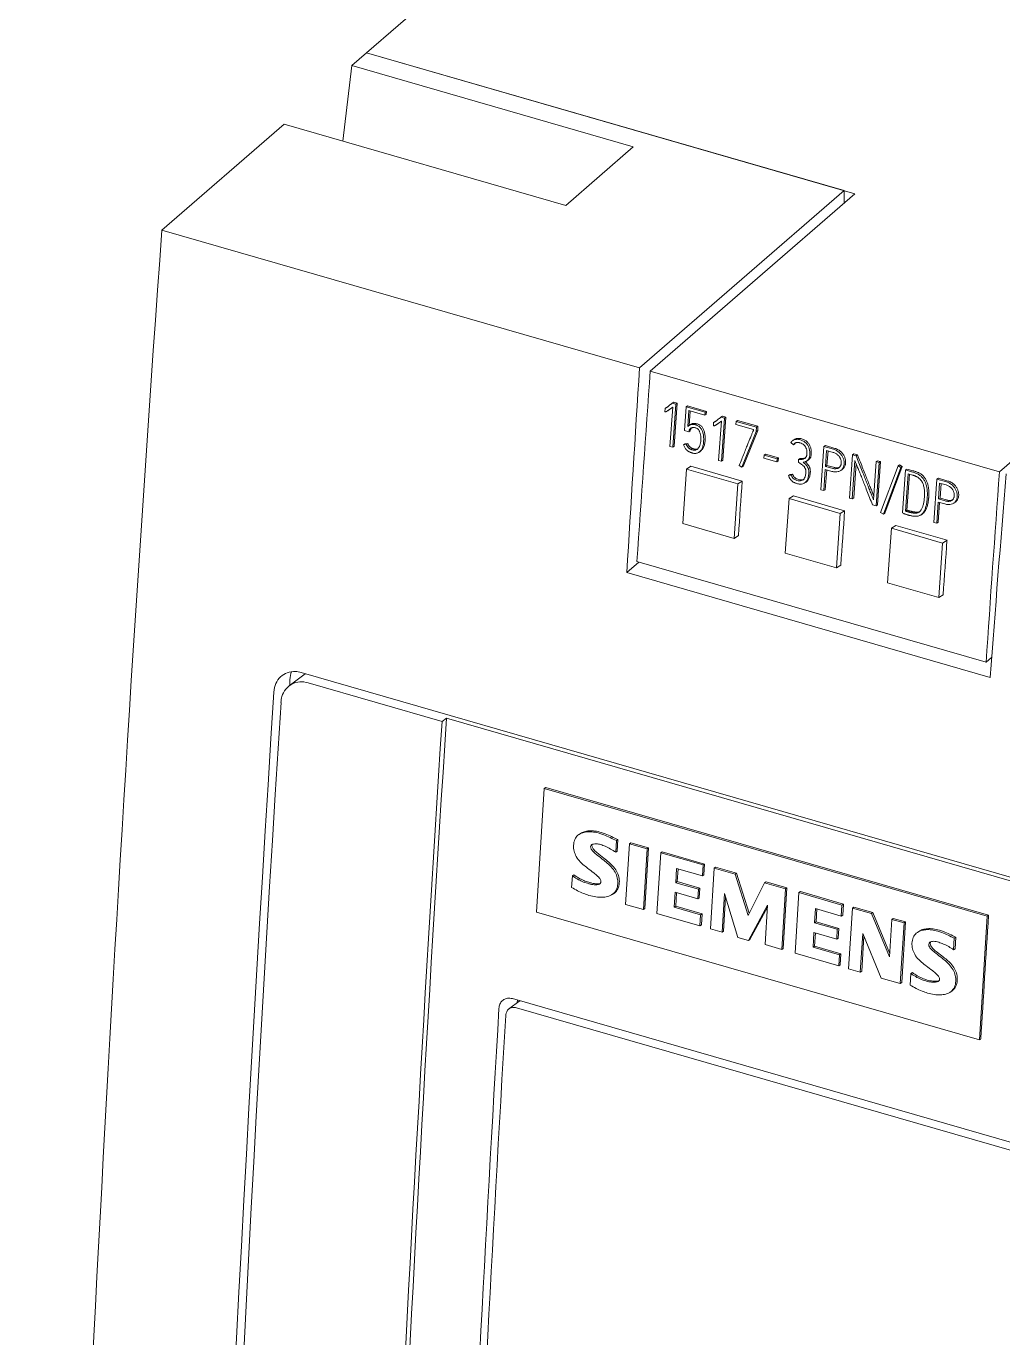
# Model space of a CAD drawing. Header units: inches. Extents: x 9220 to 92460, y -39241 to 4813.
# Drawn here: x 74900.93 to 74925.4, y -33731.43 to -33698.56 of the extents above; entities that cross this region are included whole.
import ezdxf

# ---------------------------------------------------------------- set-up
doc = ezdxf.new("R2010")
doc.units = ezdxf.units.IN
doc.header["$MEASUREMENT"] = 0

# ---------------------------------------------------------------- blocks, each defined once
blk = doc.blocks.new('A$C027ebf9d')
at = {"color": 0, "linetype": 'Continuous', "lineweight": 0}
for p, q in [((16.7812, -10.9596), (14.7359, -12.7309)), ((14.7163, -12.7479), (14.7359, -12.7309)), ((15.3865, -12.9187), (14.7359, -12.7309)), ((15.3722, -12.9145), (14.7359, -12.7309)), ((14.7163, -12.7479), (14.7046, -12.8485)), ((15.0913, -12.8562), (14.7163, -12.7479)), ((14.4633, -12.967), (14.6262, -12.8259)), ((15.0013, -12.9342), (14.6262, -12.8259)), ((15.0013, -12.9342), (15.0913, -12.8562)), ((15.0996, -13.1507), (15.3722, -12.9145)), ((15.1139, -13.1548), (15.3865, -12.9187)), ((15.3723, -12.931), (15.3722, -12.9145)), ((15.0996, -13.1507), (14.4633, -12.967)), ((15.8515, -13.0529), (15.5789, -13.289)), ((15.5789, -13.289), (15.1139, -13.1548)), ((15.1333, -13.2091), (15.1335, -13.2047)), ((15.1335, -13.2047), (15.1354, -13.2034)), ((15.1368, -13.2078), (15.1388, -13.2066)), ((15.1401, -13.2551), (15.1438, -13.2027)), ((15.1426, -13.1979), (15.1432, -13.1974)), ((15.1432, -13.1974), (15.1451, -13.1962)), ((15.1432, -13.1974), (15.1479, -13.1988)), ((15.1479, -13.1988), (15.1439, -13.2562)), ((15.1451, -13.1962), (15.1499, -13.1976)), ((15.1499, -13.1976), (15.1459, -13.2549)), ((15.1479, -13.1988), (15.1499, -13.1976)), ((15.1594, -13.2341), (15.1617, -13.2024)), ((15.1617, -13.2024), (15.1636, -13.2012)), ((15.1617, -13.2024), (15.1869, -13.2097)), ((15.1636, -13.2012), (15.1888, -13.2085)), ((15.1652, -13.2075), (15.1637, -13.2288)), ((15.1866, -13.2137), (15.1652, -13.2075)), ((15.167, -13.2081), (15.1657, -13.2272)), ((15.1869, -13.2097), (15.1866, -13.2137)), ((15.1866, -13.2137), (15.1885, -13.2125)), ((15.1869, -13.2097), (15.1888, -13.2085)), ((15.1888, -13.2085), (15.1885, -13.2125)), ((15.198, -13.2278), (15.1982, -13.2234)), ((15.1982, -13.2234), (15.2002, -13.2221)), ((15.2016, -13.2265), (15.2036, -13.2253)), ((15.2049, -13.2738), (15.2086, -13.2214)), ((15.2074, -13.2166), (15.208, -13.2161)), ((15.208, -13.2161), (15.2099, -13.2149)), ((15.208, -13.2161), (15.2127, -13.2175)), ((15.2127, -13.2175), (15.2087, -13.2749)), ((15.2099, -13.2149), (15.2147, -13.2163)), ((15.2147, -13.2163), (15.2107, -13.2736)), ((15.2127, -13.2175), (15.2147, -13.2163)), ((15.2278, -13.2259), (15.2281, -13.2218)), ((15.2281, -13.2218), (15.2301, -13.2206)), ((15.2281, -13.2218), (15.2554, -13.2297)), ((15.2301, -13.2206), (15.2573, -13.2284)), ((15.1652, -13.2357), (15.1594, -13.2341)), ((15.1656, -13.2341), (15.1652, -13.2357)), ((15.1652, -13.2357), (15.1671, -13.2345)), ((15.1655, -13.2273), (15.1674, -13.226)), ((15.1656, -13.2341), (15.1676, -13.2328)), ((15.1676, -13.2328), (15.1671, -13.2345)), ((15.2513, -13.2326), (15.2278, -13.2259)), ((15.255, -13.2355), (15.2358, -13.283)), ((15.2569, -13.2342), (15.2377, -13.2818)), ((15.2512, -13.2338), (15.2513, -13.2326)), ((15.2554, -13.2297), (15.255, -13.2355)), ((15.255, -13.2355), (15.2569, -13.2342)), ((15.2554, -13.2297), (15.2573, -13.2284)), ((15.2573, -13.2284), (15.2569, -13.2342)), ((15.1439, -13.2562), (15.1401, -13.2551)), ((15.1439, -13.2562), (15.1459, -13.2549)), ((15.1583, -13.2531), (15.1602, -13.2518)), ((15.1583, -13.2531), (15.1619, -13.2524)), ((15.1602, -13.2518), (15.1638, -13.2511)), ((15.1619, -13.2524), (15.1638, -13.2511)), ((15.3045, -13.253), (15.3011, -13.2501)), ((15.3039, -13.2472), (15.3058, -13.246)), ((15.3045, -13.253), (15.3064, -13.2517)), ((15.3411, -13.313), (15.3452, -13.2554)), ((15.3452, -13.2554), (15.3471, -13.2542)), ((15.3452, -13.2554), (15.3577, -13.259)), ((15.3471, -13.2542), (15.3597, -13.2578)), ((15.1785, -13.2631), (15.1805, -13.2619)), ((15.2087, -13.2749), (15.2049, -13.2738)), ((15.2087, -13.2749), (15.2107, -13.2736)), ((15.2652, -13.2707), (15.2655, -13.2667)), ((15.2825, -13.2757), (15.2652, -13.2707)), ((15.2655, -13.2667), (15.2675, -13.2654)), ((15.2655, -13.2667), (15.2828, -13.2716)), ((15.2675, -13.2654), (15.2847, -13.2704)), ((15.2828, -13.2716), (15.2825, -13.2757)), ((15.2825, -13.2757), (15.2844, -13.2745)), ((15.2828, -13.2716), (15.2847, -13.2704)), ((15.2847, -13.2704), (15.2844, -13.2745)), ((15.3113, -13.2767), (15.3114, -13.2726)), ((15.3114, -13.2726), (15.3133, -13.2714)), ((15.3223, -13.2746), (15.3242, -13.2734)), ((15.3487, -13.2606), (15.3472, -13.2818)), ((15.3574, -13.2631), (15.3487, -13.2606)), ((15.3506, -13.2611), (15.3492, -13.2805)), ((15.3791, -13.324), (15.3831, -13.2664)), ((15.3865, -13.2739), (15.3829, -13.3251)), ((15.3831, -13.2664), (15.3851, -13.2651)), ((15.3831, -13.2664), (15.3881, -13.2678)), ((15.388, -13.278), (15.3848, -13.3238)), ((15.3851, -13.2651), (15.39, -13.2665)), ((15.3881, -13.2678), (15.39, -13.2665)), ((15.4112, -13.3265), (15.4148, -13.2755)), ((15.4186, -13.2766), (15.4146, -13.3342)), ((15.4148, -13.2755), (15.4167, -13.2743)), ((15.4148, -13.2755), (15.4186, -13.2766)), ((15.4206, -13.2754), (15.4165, -13.333)), ((15.4167, -13.2743), (15.4206, -13.2754)), ((15.4186, -13.2766), (15.4206, -13.2754)), ((15.1572, -13.3581), (15.1623, -13.2855)), ((15.1623, -13.2855), (15.1681, -13.2817)), ((15.1623, -13.2855), (15.2305, -13.3052)), ((15.2363, -13.3014), (15.1681, -13.2817)), ((15.2358, -13.283), (15.2322, -13.2807)), ((15.2358, -13.283), (15.2377, -13.2818)), ((15.298, -13.2941), (15.3, -13.2928)), ((15.298, -13.2941), (15.3016, -13.2934)), ((15.3, -13.2928), (15.3036, -13.2922)), ((15.3016, -13.2934), (15.3036, -13.2922)), ((15.347, -13.2859), (15.345, -13.3141)), ((15.3488, -13.2864), (15.3469, -13.3129)), ((15.3557, -13.2884), (15.347, -13.2859)), ((15.3472, -13.2818), (15.3492, -13.2805)), ((15.3472, -13.2818), (15.3559, -13.2843)), ((15.3492, -13.2805), (15.3579, -13.283)), ((15.3672, -13.2874), (15.3692, -13.2862)), ((15.4207, -13.3433), (15.4439, -13.2811)), ((15.4475, -13.2832), (15.4244, -13.3455)), ((15.4494, -13.282), (15.4263, -13.3442)), ((15.4439, -13.2811), (15.4458, -13.2798)), ((15.4439, -13.2811), (15.4475, -13.2832)), ((15.4458, -13.2798), (15.4494, -13.282)), ((15.4475, -13.2832), (15.4494, -13.282)), ((15.4496, -13.3439), (15.4536, -13.2866)), ((15.4536, -13.2866), (15.4555, -13.2853)), ((15.4536, -13.2866), (15.4619, -13.2889)), ((15.4572, -13.2917), (15.4537, -13.3413)), ((15.4555, -13.2853), (15.4639, -13.2876)), ((15.459, -13.2923), (15.4556, -13.34)), ((15.4631, -13.2935), (15.4572, -13.2917)), ((15.2305, -13.3052), (15.2254, -13.3778)), ((15.2305, -13.3052), (15.2363, -13.3014)), ((15.3193, -13.3039), (15.3213, -13.3027)), ((15.345, -13.3141), (15.3469, -13.3129)), ((15.4917, -13.3565), (15.4957, -13.2989)), ((15.4957, -13.2989), (15.4977, -13.2976)), ((15.4957, -13.2989), (15.5083, -13.3025)), ((15.4977, -13.2976), (15.5102, -13.3013)), ((15.4993, -13.3041), (15.4978, -13.3252)), ((15.508, -13.3066), (15.4993, -13.3041)), ((15.5011, -13.3046), (15.4998, -13.324)), ((15.2936, -13.3974), (15.2987, -13.3248)), ((15.2987, -13.3248), (15.3045, -13.3211)), ((15.2987, -13.3248), (15.3668, -13.3445)), ((15.3727, -13.3408), (15.3045, -13.3211)), ((15.345, -13.3141), (15.3411, -13.313)), ((15.3829, -13.3251), (15.3791, -13.324)), ((15.3829, -13.3251), (15.3848, -13.3238)), ((15.4975, -13.3293), (15.4955, -13.3576)), ((15.5062, -13.3318), (15.4975, -13.3293)), ((15.4993, -13.3298), (15.4975, -13.3563)), ((15.4978, -13.3252), (15.4998, -13.324)), ((15.4978, -13.3252), (15.5065, -13.3278)), ((15.4998, -13.324), (15.5085, -13.3265)), ((15.5178, -13.3309), (15.5198, -13.3297)), ((15.3668, -13.3445), (15.3618, -13.4171)), ((15.3668, -13.3445), (15.3727, -13.3408)), ((15.4146, -13.3342), (15.4098, -13.3329)), ((15.4146, -13.3342), (15.4165, -13.333)), ((15.4244, -13.3455), (15.4207, -13.3433)), ((15.4244, -13.3455), (15.4263, -13.3442)), ((15.4537, -13.3413), (15.4556, -13.34)), ((15.474, -13.3467), (15.476, -13.3454)), ((15.2254, -13.3778), (15.1572, -13.3581)), ((15.435, -13.3642), (15.43, -13.4368)), ((15.435, -13.3642), (15.4409, -13.3604)), ((15.5032, -13.3839), (15.435, -13.3642)), ((15.4409, -13.3604), (15.5091, -13.3801)), ((15.4955, -13.3576), (15.4917, -13.3565)), ((15.4955, -13.3576), (15.4975, -13.3563)), ((15.2254, -13.3778), (15.2312, -13.374)), ((15.5032, -13.3839), (15.5091, -13.3801)), ((15.3618, -13.4171), (15.2936, -13.3974)), ((15.4981, -13.4565), (15.5032, -13.3839)), ((15.0827, -13.4232), (15.0987, -13.4094)), ((15.5611, -13.5428), (15.096, -13.4086)), ((15.3618, -13.4171), (15.3676, -13.4134)), ((15.0827, -13.4232), (15.5665, -13.5629)), ((15.43, -13.4368), (15.4981, -13.4565)), ((15.4981, -13.4565), (15.504, -13.4527)), ((15.5685, -13.5365), (15.5611, -13.5428)), ((14.6489, -13.5564), (16.5804, -14.114)), ((14.633, -13.5741), (14.6542, -13.5581)), ((14.634, -13.566), (14.6338, -13.5736)), ((14.8365, -13.6216), (14.6584, -13.5702)), ((14.8425, -13.6171), (14.8365, -13.6216)), ((14.8425, -13.6171), (16.3979, -14.0661)), ((14.9625, -13.8755), (14.9727, -13.7108)), ((14.9746, -13.7096), (14.9727, -13.7108)), ((14.9727, -13.7108), (15.5626, -13.8811)), ((14.9746, -13.7096), (15.5644, -13.8798)), ((15.019, -13.772), (15.021, -13.7707)), ((15.0688, -13.7803), (15.0678, -13.7958)), ((15.0688, -13.7803), (15.0707, -13.779)), ((15.0707, -13.779), (15.0698, -13.7945)), ((15.081, -13.8652), (15.086, -13.7844)), ((15.086, -13.7844), (15.088, -13.7831)), ((15.086, -13.7844), (15.1097, -13.7913)), ((15.088, -13.7831), (15.1117, -13.79)), ((15.0678, -13.7958), (15.0698, -13.7945)), ((15.1097, -13.7913), (15.1048, -13.872)), ((15.1117, -13.79), (15.1067, -13.8707)), ((15.1097, -13.7913), (15.1117, -13.79)), ((15.1228, -13.8772), (15.1278, -13.7965)), ((15.1278, -13.7965), (15.1297, -13.7952)), ((15.1278, -13.7965), (15.1842, -13.8128)), ((15.1297, -13.7952), (15.1862, -13.8115)), ((15.1489, -13.8175), (15.1478, -13.8364)), ((15.1833, -13.8274), (15.1489, -13.8175)), ((15.1508, -13.818), (15.1497, -13.835)), ((15.1842, -13.8128), (15.1833, -13.8274)), ((15.1842, -13.8128), (15.1862, -13.8115)), ((15.1862, -13.8115), (15.1853, -13.8261)), ((15.1939, -13.8978), (15.1989, -13.817)), ((15.1989, -13.817), (15.2009, -13.8157)), ((15.1989, -13.817), (15.2268, -13.8251)), ((15.2009, -13.8157), (15.2287, -13.8237)), ((15.0091, -13.8427), (15.0101, -13.8272)), ((15.0101, -13.8272), (15.012, -13.8259)), ((15.1478, -13.8364), (15.1497, -13.835)), ((15.1478, -13.8364), (15.1781, -13.8451)), ((15.1497, -13.835), (15.18, -13.8438)), ((15.1833, -13.8274), (15.1853, -13.8261)), ((15.2268, -13.8251), (15.2287, -13.8237)), ((15.2268, -13.8251), (15.2442, -13.8799)), ((15.2287, -13.8237), (15.2456, -13.877)), ((15.2442, -13.8799), (15.266, -13.8364)), ((15.266, -13.8364), (15.268, -13.8351)), ((15.266, -13.8364), (15.2939, -13.8444)), ((15.268, -13.8351), (15.2958, -13.8431)), ((15.0633, -13.852), (15.0653, -13.8507)), ((15.147, -13.8492), (15.1458, -13.869)), ((15.1773, -13.858), (15.147, -13.8492)), ((15.1488, -13.8498), (15.1477, -13.8677)), ((15.1781, -13.8451), (15.1773, -13.858)), ((15.1781, -13.8451), (15.18, -13.8438)), ((15.18, -13.8438), (15.1792, -13.8567)), ((15.2127, -13.8507), (15.2095, -13.9023)), ((15.2307, -13.9093), (15.2127, -13.8507)), ((15.2939, -13.8444), (15.2889, -13.9252)), ((15.2958, -13.8431), (15.2908, -13.9239)), ((15.2939, -13.8444), (15.2958, -13.8431)), ((15.3069, -13.9304), (15.3119, -13.8496)), ((15.3119, -13.8496), (15.3138, -13.8483)), ((15.3119, -13.8496), (15.3691, -13.8662)), ((15.3138, -13.8483), (15.3711, -13.8648)), ((15.1048, -13.872), (15.081, -13.8652)), ((15.1048, -13.872), (15.1067, -13.8707)), ((15.1458, -13.869), (15.1477, -13.8677)), ((15.1458, -13.869), (15.1809, -13.8792)), ((15.1477, -13.8677), (15.1829, -13.8778)), ((15.1773, -13.858), (15.1792, -13.8567)), ((15.2142, -13.8558), (15.2115, -13.901)), ((15.27, -13.8664), (15.2446, -13.9133)), ((15.2699, -13.869), (15.2466, -13.912)), ((15.2668, -13.9188), (15.27, -13.8664)), ((15.3339, -13.8708), (15.3327, -13.8897)), ((15.3682, -13.8808), (15.3339, -13.8708)), ((15.3357, -13.8714), (15.3347, -13.8884)), ((15.3691, -13.8662), (15.3682, -13.8808)), ((15.3691, -13.8662), (15.3711, -13.8648)), ((15.3711, -13.8648), (15.3702, -13.8795)), ((15.3781, -13.9509), (15.3831, -13.8702)), ((15.3831, -13.8702), (15.385, -13.8689)), ((15.3831, -13.8702), (15.4084, -13.8775)), ((15.385, -13.8689), (15.4104, -13.8762)), ((15.5524, -14.0457), (14.9625, -13.8755)), ((15.18, -13.8938), (15.1228, -13.8772)), ((15.1809, -13.8792), (15.18, -13.8938)), ((15.1809, -13.8792), (15.1829, -13.8778)), ((15.1829, -13.8778), (15.182, -13.8925)), ((15.3327, -13.8897), (15.3347, -13.8884)), ((15.3347, -13.8884), (15.3649, -13.8972)), ((15.3682, -13.8808), (15.3702, -13.8795)), ((15.4084, -13.8775), (15.4104, -13.8762)), ((15.4084, -13.8775), (15.4323, -13.9351)), ((15.4104, -13.8762), (15.4327, -13.9299)), ((15.4323, -13.9351), (15.4354, -13.8853)), ((15.4354, -13.8853), (15.4374, -13.884)), ((15.4354, -13.8853), (15.4518, -13.89)), ((15.4374, -13.884), (15.4538, -13.8887)), ((15.4538, -13.8887), (15.4488, -13.9695)), ((15.4518, -13.89), (15.4538, -13.8887)), ((15.5626, -13.8811), (15.5524, -14.0457)), ((15.5644, -13.8798), (15.5626, -13.8811)), ((15.18, -13.8938), (15.182, -13.8925)), ((15.2095, -13.9023), (15.1939, -13.8978)), ((15.2095, -13.9023), (15.2115, -13.901)), ((15.3319, -13.9026), (15.3307, -13.9224)), ((15.3622, -13.9114), (15.3319, -13.9026)), ((15.3338, -13.9032), (15.3326, -13.9211)), ((15.3327, -13.8897), (15.363, -13.8985)), ((15.363, -13.8985), (15.3622, -13.9114)), ((15.363, -13.8985), (15.3649, -13.8972)), ((15.3649, -13.8972), (15.3641, -13.9101)), ((15.3968, -13.9039), (15.3936, -13.9554)), ((15.4214, -13.9634), (15.3968, -13.9039)), ((15.4518, -13.89), (15.4468, -13.9708)), ((15.4698, -13.9025), (15.4717, -13.9012)), ((15.2446, -13.9133), (15.2307, -13.9093)), ((15.2446, -13.9133), (15.2466, -13.912)), ((15.2889, -13.9252), (15.2668, -13.9188)), ((15.2889, -13.9252), (15.2908, -13.9239)), ((15.3307, -13.9224), (15.3326, -13.9211)), ((15.3307, -13.9224), (15.3659, -13.9325)), ((15.3326, -13.9211), (15.3678, -13.9312)), ((15.3622, -13.9114), (15.3641, -13.9101)), ((15.3984, -13.9078), (15.3956, -13.9541)), ((15.5188, -13.9102), (15.5179, -13.9257)), ((15.5179, -13.9257), (15.5198, -13.9244)), ((15.5188, -13.9102), (15.5208, -13.9089)), ((15.5208, -13.9089), (15.5198, -13.9244)), ((15.365, -13.9472), (15.3069, -13.9304)), ((15.3659, -13.9325), (15.365, -13.9472)), ((15.3659, -13.9325), (15.3678, -13.9312)), ((15.3678, -13.9312), (15.3669, -13.9458)), ((15.365, -13.9472), (15.3669, -13.9458)), ((15.3936, -13.9554), (15.3781, -13.9509)), ((15.3936, -13.9554), (15.3956, -13.9541)), ((15.46, -13.9728), (15.461, -13.9574)), ((15.461, -13.9574), (15.4629, -13.9561)), ((15.4468, -13.9708), (15.4214, -13.9634)), ((15.4468, -13.9708), (15.4488, -13.9695)), ((14.9256, -14.0045), (14.94, -13.9936)), ((14.9304, -13.9908), (16.2669, -14.3767)), ((14.9368, -13.996), (14.937, -13.9927)), ((15.5135, -13.9821), (15.5154, -13.9808)), ((16.2604, -14.3853), (14.9357, -14.003)), ((15.5541, -14.0446), (15.5524, -14.0457))]:
    blk.add_line(p, q, dxfattribs=at)
at = {"color": 0, "linetype": 'Continuous', "lineweight": 0, "extrusion": (0, 0, -1)}
for centre, major_axis, ratio, start_param, end_param in [((33.9761, -0.569), (10.9193, 37.8255), 0.433013, -2.168799, -2.026413), ((34.6267, -0.7568), (10.9193, 37.8255), 0.433013, -2.033462, -2.026413), ((35.0613, -0.8823), (-11.2225, -37.7378), 0.428627, 1.104189, 1.111743), ((34.7569, -0.7944), (10.9193, 37.8255), 0.433013, -2.031455, -2.029438), ((34.8933, -0.8338), (10.9193, 37.8255), 0.433013, -2.031455, -2.029438), ((34.1635, -0.6231), (10.9193, 37.8255), 0.433013, -2.152249, -2.042027), ((34.3859, -0.6873), (10.9193, 37.8255), 0.433013, -2.105977, -2.041329), ((34.478, -0.7139), (10.916, 37.8142), 0.433013, -2.102782, -2.051376)]:
    blk.add_ellipse(centre, major_axis=major_axis, ratio=ratio, start_param=start_param, end_param=end_param, dxfattribs=at)
at = {"color": 0, "linetype": 'Continuous', "lineweight": 0}
for centre, major_axis, ratio, start_param, end_param in [((34.6516, -0.764), (-10.6131, -37.9137), 0.437353, -1.11872, -1.111166), ((35.0917, -0.8911), (-10.9193, -37.8255), 0.433013, -1.11518, -1.108131), ((35.0296, -0.8732), (-10.9193, -37.8255), 0.433013, -1.112154, -1.110138), ((34.1737, -0.6261), (-10.9193, -37.8255), 0.433013, -1.099264, -0.989644), ((34.3859, -0.6873), (-10.916, -37.8142), 0.433013, -1.10028, -1.035616), ((35.1113, -0.8967), (-10.916, -37.8142), 0.433013, -1.098793, -1.094191), ((34.4874, -0.7166), (-10.916, -37.8142), 0.433013, -1.090025, -1.038989)]:
    blk.add_ellipse(centre, major_axis=major_axis, ratio=ratio, start_param=start_param, end_param=end_param, dxfattribs=at)
for points, knots in [([(15.1438, -13.2027), (15.1426, -13.2036), (15.1409, -13.2049), (15.1388, -13.2065), (15.1376, -13.2073), (15.1366, -13.208), (15.1358, -13.2085), (15.1351, -13.2088), (15.1345, -13.2091), (15.1341, -13.2092), (15.1337, -13.2092), (15.1334, -13.2091), (15.1333, -13.2091)], [0, 0, 0, 0, 0.370797, 0.510902, 0.6264, 0.722885, 0.800448, 0.861213, 0.907383, 0.939504, 0.963232, 1, 1, 1, 1]), ([(15.1335, -13.2047), (15.1335, -13.2047), (15.1338, -13.2045), (15.1343, -13.2042), (15.1351, -13.2037), (15.1359, -13.2032), (15.1367, -13.2026), (15.1376, -13.2019), (15.1386, -13.2011), (15.1396, -13.2003), (15.1406, -13.1995), (15.1416, -13.1987), (15.1423, -13.1982), (15.1426, -13.1979)], [0, 0, 0, 0, 0.020774, 0.084566, 0.160699, 0.245543, 0.339152, 0.440091, 0.546903, 0.659592, 0.774501, 0.887969, 1, 1, 1, 1]), ([(15.1354, -13.2034), (15.1355, -13.2034), (15.1356, -13.2033), (15.1357, -13.2033), (15.1358, -13.2032)], [0, 0, 0, 0, 0.02077354, 0.03616339, 0.03616339, 0.03616339, 0.03616339]), ([(15.1438, -13.203), (15.1432, -13.2034), (15.1422, -13.2042), (15.1408, -13.2052), (15.1397, -13.206), (15.139, -13.2064), (15.1388, -13.2066)], [0.1994395, 0.1994395, 0.1994395, 0.1994395, 0.3707971, 0.5109019, 0.6263997, 0.6944354, 0.6944354, 0.6944354, 0.6944354]), ([(15.1674, -13.226), (15.1674, -13.226), (15.1677, -13.2259), (15.1682, -13.2256), (15.169, -13.2252), (15.1698, -13.2249), (15.1708, -13.2247), (15.1718, -13.2246), (15.1729, -13.2246), (15.1741, -13.2247), (15.1754, -13.2249), (15.1774, -13.2254), (15.1801, -13.2266), (15.183, -13.2293), (15.1851, -13.2329), (15.1864, -13.2374), (15.187, -13.2425), (15.1869, -13.2471), (15.1865, -13.2508), (15.186, -13.2533), (15.1853, -13.2555), (15.1844, -13.2575), (15.1833, -13.2592), (15.1821, -13.2606), (15.1811, -13.2614), (15.1805, -13.2618), (15.1805, -13.2619)], [0.0325259, 0.0325259, 0.0325259, 0.0325259, 0.0329372, 0.0447288, 0.0568753, 0.069452, 0.0826, 0.096505, 0.1112794, 0.1269845, 0.1437021, 0.1615383, 0.205913, 0.2481406, 0.2938254, 0.3461823, 0.4069898, 0.4782611, 0.5126287, 0.5448586, 0.5752824, 0.604004, 0.6310844, 0.6569, 0.6816838, 0.6850275, 0.6850275, 0.6850275, 0.6850275]), ([(15.2086, -13.2214), (15.2074, -13.2223), (15.2057, -13.2236), (15.2036, -13.2252), (15.2024, -13.226), (15.2014, -13.2267), (15.2005, -13.2272), (15.1998, -13.2275), (15.1993, -13.2278), (15.1989, -13.2279), (15.1985, -13.2279), (15.1982, -13.2278), (15.198, -13.2278)], [0, 0, 0, 0, 0.370797, 0.510902, 0.6264, 0.722885, 0.800448, 0.861213, 0.907383, 0.939504, 0.963232, 1, 1, 1, 1]), ([(15.1982, -13.2234), (15.1983, -13.2234), (15.1986, -13.2232), (15.1991, -13.2229), (15.1998, -13.2224), (15.2006, -13.2219), (15.2015, -13.2213), (15.2024, -13.2206), (15.2034, -13.2198), (15.2044, -13.219), (15.2054, -13.2182), (15.2064, -13.2174), (15.2071, -13.2169), (15.2074, -13.2166)], [0, 0, 0, 0, 0.020774, 0.084566, 0.160699, 0.245543, 0.339152, 0.440091, 0.546903, 0.659592, 0.774501, 0.887969, 1, 1, 1, 1]), ([(15.2002, -13.2221), (15.2003, -13.2221), (15.2004, -13.222), (15.2005, -13.222), (15.2006, -13.2219)], [0, 0, 0, 0, 0.02077354, 0.03616339, 0.03616339, 0.03616339, 0.03616339]), ([(15.2086, -13.2217), (15.208, -13.2221), (15.207, -13.2229), (15.2055, -13.2239), (15.2044, -13.2247), (15.2038, -13.2251), (15.2036, -13.2253)], [0.1994395, 0.1994395, 0.1994395, 0.1994395, 0.3707971, 0.5109019, 0.6263997, 0.6944354, 0.6944354, 0.6944354, 0.6944354]), ([(15.1637, -13.2288), (15.164, -13.2284), (15.1646, -13.2279), (15.1655, -13.2273), (15.1662, -13.2268), (15.167, -13.2265), (15.1679, -13.2262), (15.1688, -13.226), (15.1699, -13.2259), (15.171, -13.2259), (15.1722, -13.226), (15.1735, -13.2262), (15.1755, -13.2267), (15.1781, -13.2278), (15.181, -13.2305), (15.1831, -13.2342), (15.1845, -13.2386), (15.1851, -13.2438), (15.185, -13.2484), (15.1846, -13.252), (15.1841, -13.2545), (15.1833, -13.2568), (15.1824, -13.2587), (15.1814, -13.2604), (15.1801, -13.2619), (15.1787, -13.263), (15.1772, -13.2639), (15.1756, -13.2644), (15.1738, -13.2646), (15.1719, -13.2645), (15.1704, -13.2642), (15.1693, -13.2638), (15.1684, -13.2635), (15.1675, -13.2632), (15.1664, -13.2628), (15.1653, -13.2622), (15.1642, -13.2614), (15.163, -13.2605), (15.1619, -13.2595), (15.1608, -13.2582), (15.1594, -13.2561), (15.1587, -13.2543), (15.1583, -13.2531)], [0, 0, 0, 0, 0.021534, 0.032937, 0.044729, 0.056875, 0.069452, 0.0826, 0.096505, 0.111279, 0.126985, 0.143702, 0.161538, 0.205913, 0.248141, 0.293825, 0.346182, 0.40699, 0.478261, 0.512629, 0.544859, 0.575282, 0.604004, 0.631084, 0.6569, 0.681684, 0.705765, 0.729734, 0.753772, 0.778045, 0.803118, 0.812005, 0.822876, 0.835737, 0.849942, 0.864952, 0.880894, 0.897668, 0.915306, 0.934053, 0.954105, 1, 1, 1, 1]), ([(15.1619, -13.2524), (15.162, -13.2528), (15.1623, -13.2536), (15.1628, -13.2546), (15.1634, -13.2555), (15.164, -13.2563), (15.1647, -13.257), (15.1654, -13.2577), (15.1662, -13.2582), (15.167, -13.2587), (15.1678, -13.2591), (15.1686, -13.2594), (15.1694, -13.2597), (15.1705, -13.26), (15.1718, -13.2603), (15.1732, -13.2603), (15.1746, -13.26), (15.1758, -13.2595), (15.1769, -13.2587), (15.1779, -13.2577), (15.1787, -13.2565), (15.1795, -13.2551), (15.1801, -13.2536), (15.1805, -13.2519), (15.1809, -13.2501), (15.1811, -13.2485), (15.1811, -13.2469), (15.1812, -13.2454), (15.1812, -13.2438), (15.1811, -13.242), (15.1809, -13.2402), (15.1805, -13.2385), (15.18, -13.2367), (15.1793, -13.2351), (15.1785, -13.2335), (15.1775, -13.2322), (15.1761, -13.2312), (15.1745, -13.2306), (15.1729, -13.2302), (15.1714, -13.23), (15.1701, -13.2301), (15.169, -13.2304), (15.1681, -13.2308), (15.1674, -13.2313), (15.1668, -13.2319), (15.1663, -13.2324), (15.166, -13.233), (15.1658, -13.2335), (15.1657, -13.2339), (15.1656, -13.2341)], [0, 0, 0, 0, 0.019013, 0.03628, 0.052075, 0.067005, 0.08153, 0.095805, 0.109927, 0.123989, 0.13815, 0.152459, 0.166864, 0.18139, 0.207163, 0.231841, 0.256286, 0.280729, 0.305163, 0.33016, 0.356072, 0.383098, 0.411543, 0.440939, 0.470781, 0.501282, 0.521676, 0.545105, 0.571591, 0.599517, 0.627384, 0.655363, 0.68273, 0.708979, 0.734611, 0.759417, 0.784446, 0.811813, 0.840755, 0.866056, 0.888256, 0.908103, 0.925967, 0.94216, 0.956708, 0.969448, 0.980591, 0.989709, 1, 1, 1, 1]), ([(15.1688, -13.2305), (15.1688, -13.2306), (15.1686, -13.2308), (15.1683, -13.2312), (15.168, -13.2317), (15.1677, -13.2323), (15.1676, -13.2326), (15.1676, -13.2328)], [0.95365613, 0.95365613, 0.95365613, 0.95365613, 0.95670759, 0.96944842, 0.98059147, 0.98970874, 1, 1, 1, 1]), ([(15.2322, -13.2807), (15.2334, -13.2779), (15.2355, -13.2725), (15.2387, -13.2648), (15.241, -13.2588), (15.2428, -13.2545), (15.2439, -13.2517), (15.245, -13.2489), (15.2461, -13.2462), (15.2471, -13.2437), (15.2481, -13.2414), (15.2489, -13.2393), (15.2496, -13.2375), (15.2502, -13.2361), (15.2508, -13.2348), (15.2511, -13.2341), (15.2512, -13.2338)], [0, 0, 0, 0, 0.17783, 0.34286, 0.49509, 0.556785, 0.617596, 0.677524, 0.735032, 0.788585, 0.838181, 0.882703, 0.92103, 0.953164, 0.977726, 1, 1, 1, 1]), ([(15.1638, -13.2511), (15.164, -13.2515), (15.1642, -13.2523), (15.1648, -13.2534), (15.1653, -13.2543), (15.166, -13.2551), (15.1667, -13.2558), (15.1674, -13.2564), (15.1681, -13.257), (15.1689, -13.2574), (15.1697, -13.2578), (15.1705, -13.2582), (15.1714, -13.2584), (15.1725, -13.2588), (15.1737, -13.2591), (15.1752, -13.2591), (15.1763, -13.2588), (15.1769, -13.2586), (15.177, -13.2585)], [0, 0, 0, 0, 0.0190134, 0.0362797, 0.0520747, 0.0670054, 0.0815303, 0.095805, 0.109927, 0.1239894, 0.1381505, 0.152459, 0.1668644, 0.1813902, 0.2071631, 0.2318413, 0.256286, 0.2662755, 0.2662755, 0.2662755, 0.2662755]), ([(15.3011, -13.2501), (15.3019, -13.2488), (15.3041, -13.2467), (15.3086, -13.2454), (15.3134, -13.2462), (15.3177, -13.2478), (15.3211, -13.2503), (15.3238, -13.2536), (15.3255, -13.2575), (15.3264, -13.262), (15.3264, -13.2657), (15.3261, -13.2684), (15.3258, -13.2699), (15.3253, -13.2712), (15.3247, -13.2723), (15.324, -13.2732), (15.3233, -13.2739), (15.3224, -13.2746), (15.3215, -13.2751), (15.3206, -13.2755), (15.3193, -13.2759), (15.3184, -13.2762), (15.3177, -13.2763)], [0, 0, 0, 0, 0.090044, 0.177969, 0.277991, 0.355408, 0.424426, 0.491004, 0.560177, 0.636379, 0.72419, 0.755913, 0.784262, 0.809647, 0.83316, 0.855708, 0.877614, 0.899011, 0.919895, 0.94045, 0.960699, 1, 1, 1, 1]), ([(15.3114, -13.2726), (15.3122, -13.2726), (15.3135, -13.2726), (15.3151, -13.2725), (15.3163, -13.2724), (15.3175, -13.2721), (15.3186, -13.2718), (15.3196, -13.2712), (15.3204, -13.2705), (15.3212, -13.2697), (15.3219, -13.2686), (15.3223, -13.2672), (15.3226, -13.2639), (15.3225, -13.259), (15.3191, -13.2527), (15.3151, -13.2509), (15.3127, -13.2502), (15.3119, -13.2501), (15.3111, -13.25), (15.3103, -13.2499), (15.3095, -13.2499), (15.3087, -13.25), (15.3079, -13.2502), (15.3072, -13.2505), (15.3064, -13.2509), (15.3054, -13.2516), (15.3048, -13.2524), (15.3045, -13.253)], [0, 0, 0, 0, 0.059027, 0.088993, 0.118548, 0.147162, 0.175106, 0.202604, 0.230099, 0.258166, 0.287672, 0.320058, 0.356367, 0.509421, 0.627625, 0.757774, 0.775505, 0.793677, 0.812339, 0.831209, 0.85007, 0.86906, 0.888397, 0.908411, 0.929359, 0.951405, 1, 1, 1, 1]), ([(15.3058, -13.246), (15.306, -13.2459), (15.3073, -13.245), (15.3106, -13.2441), (15.3153, -13.2449), (15.3196, -13.2466), (15.3231, -13.249), (15.3257, -13.2523), (15.3275, -13.2563), (15.3284, -13.2608), (15.3284, -13.2645), (15.3281, -13.2672), (15.3278, -13.2687), (15.3273, -13.27), (15.3267, -13.271), (15.326, -13.2719), (15.3252, -13.2727), (15.3246, -13.2731), (15.3243, -13.2734), (15.3242, -13.2734)], [0.0811516, 0.0811516, 0.0811516, 0.0811516, 0.0900445, 0.1779693, 0.2779913, 0.3554075, 0.4244255, 0.4910044, 0.5601766, 0.636379, 0.7241897, 0.7559132, 0.7842619, 0.8096467, 0.8331597, 0.8557076, 0.8776145, 0.899011, 0.9018741, 0.9018741, 0.9018741, 0.9018741]), ([(15.3577, -13.259), (15.3585, -13.2593), (15.3601, -13.2598), (15.3623, -13.2609), (15.3643, -13.2622), (15.3661, -13.2637), (15.3676, -13.2654), (15.3689, -13.2671), (15.37, -13.2689), (15.3709, -13.2708), (15.3715, -13.2728), (15.3719, -13.2747), (15.3722, -13.2766), (15.3721, -13.2785), (15.3719, -13.2803), (15.3714, -13.282), (15.3708, -13.2836), (15.3699, -13.285), (15.3688, -13.2863), (15.367, -13.2877), (15.3641, -13.289), (15.36, -13.2894), (15.3572, -13.2888), (15.3557, -13.2884)], [0, 0, 0, 0, 0.052333, 0.101245, 0.147634, 0.191774, 0.233665, 0.274062, 0.313448, 0.35218, 0.390949, 0.429465, 0.467346, 0.505179, 0.542741, 0.579822, 0.617047, 0.654385, 0.691909, 0.730368, 0.815317, 0.90314, 1, 1, 1, 1]), ([(15.3597, -13.2578), (15.3605, -13.258), (15.362, -13.2586), (15.3643, -13.2596), (15.3663, -13.261), (15.368, -13.2625), (15.3696, -13.2641), (15.3709, -13.2658), (15.372, -13.2677), (15.3728, -13.2696), (15.3735, -13.2715), (15.3739, -13.2735), (15.3741, -13.2754), (15.3741, -13.2773), (15.3738, -13.2791), (15.3734, -13.2808), (15.3727, -13.2824), (15.3718, -13.2838), (15.3707, -13.285), (15.3698, -13.2858), (15.3693, -13.2861), (15.3692, -13.2862)], [0, 0, 0, 0, 0.0523334, 0.1012446, 0.1476339, 0.1917742, 0.2336653, 0.2740625, 0.3134481, 0.3521804, 0.3909491, 0.4294653, 0.4673461, 0.5051793, 0.5427414, 0.5798218, 0.6170471, 0.6543849, 0.6919085, 0.7303679, 0.7368058, 0.7368058, 0.7368058, 0.7368058]), ([(15.3177, -13.2763), (15.3181, -13.2767), (15.3189, -13.2774), (15.32, -13.2784), (15.321, -13.2795), (15.322, -13.2805), (15.3228, -13.2816), (15.3234, -13.2828), (15.324, -13.284), (15.3245, -13.2852), (15.3248, -13.2866), (15.325, -13.288), (15.3251, -13.2895), (15.325, -13.2923), (15.3245, -13.296), (15.3229, -13.3003), (15.3205, -13.3033), (15.3172, -13.3051), (15.3133, -13.3056), (15.3099, -13.3049), (15.3073, -13.3041), (15.3058, -13.3035), (15.3044, -13.3027), (15.3032, -13.3019), (15.3022, -13.301), (15.3013, -13.3001), (15.3005, -13.2991), (15.2998, -13.2981), (15.2992, -13.2971), (15.2986, -13.2957), (15.2982, -13.2947), (15.298, -13.2941)], [0, 0, 0, 0, 0.025257, 0.04947, 0.072678, 0.09489, 0.116257, 0.13704, 0.157793, 0.179079, 0.201165, 0.224382, 0.249105, 0.275597, 0.367907, 0.447752, 0.519784, 0.588829, 0.660512, 0.741164, 0.772461, 0.800616, 0.825923, 0.849188, 0.871088, 0.891868, 0.911666, 0.930597, 0.948935, 0.96669, 1, 1, 1, 1]), ([(15.3016, -13.2934), (15.302, -13.2945), (15.3027, -13.2962), (15.3043, -13.298), (15.3057, -13.2991), (15.3074, -13.2999), (15.3097, -13.3008), (15.3125, -13.3013), (15.3155, -13.301), (15.3179, -13.2996), (15.3196, -13.2972), (15.3207, -13.2938), (15.3212, -13.2907), (15.3213, -13.2881), (15.321, -13.2866), (15.3206, -13.2851), (15.3199, -13.2838), (15.3191, -13.2826), (15.3182, -13.2814), (15.3172, -13.2804), (15.3161, -13.2795), (15.3149, -13.2787), (15.3133, -13.2777), (15.3121, -13.277), (15.3113, -13.2767)], [0, 0, 0, 0, 0.070606, 0.102584, 0.136025, 0.174009, 0.217714, 0.293477, 0.358868, 0.420065, 0.485571, 0.562465, 0.654475, 0.687582, 0.718308, 0.747613, 0.776093, 0.803947, 0.831767, 0.859738, 0.887815, 0.916282, 0.944737, 1, 1, 1, 1]), ([(15.3133, -13.2714), (15.3142, -13.2714), (15.3154, -13.2713), (15.3171, -13.2712), (15.3183, -13.2711), (15.3194, -13.2709), (15.3201, -13.2706), (15.3204, -13.2705)], [0, 0, 0, 0, 0.0590268, 0.0889928, 0.1185477, 0.1471622, 0.1728772, 0.1728772, 0.1728772, 0.1728772]), ([(15.3203, -13.2756), (15.3205, -13.2758), (15.321, -13.2763), (15.322, -13.2772), (15.323, -13.2782), (15.3239, -13.2793), (15.3247, -13.2804), (15.3254, -13.2815), (15.326, -13.2827), (15.3264, -13.284), (15.3268, -13.2853), (15.327, -13.2867), (15.3271, -13.2882), (15.327, -13.291), (15.3264, -13.2948), (15.3249, -13.299), (15.3229, -13.3015), (15.3216, -13.3024), (15.3213, -13.3027)], [0.0124855, 0.0124855, 0.0124855, 0.0124855, 0.0252566, 0.0494699, 0.0726781, 0.0948897, 0.1162575, 0.1370401, 0.1577932, 0.1790787, 0.2011649, 0.2243817, 0.2491054, 0.2755974, 0.3679069, 0.4477521, 0.5197835, 0.543345, 0.543345, 0.543345, 0.543345]), ([(15.3559, -13.2843), (15.3566, -13.2845), (15.3578, -13.2848), (15.3596, -13.285), (15.3612, -13.2849), (15.3626, -13.2847), (15.3638, -13.2843), (15.3649, -13.2837), (15.3659, -13.2829), (15.3667, -13.282), (15.3673, -13.281), (15.3678, -13.2799), (15.3681, -13.2787), (15.3683, -13.2774), (15.3683, -13.2761), (15.3681, -13.2747), (15.3678, -13.2732), (15.3673, -13.2718), (15.3667, -13.2704), (15.3659, -13.2691), (15.3649, -13.2678), (15.3637, -13.2666), (15.3624, -13.2655), (15.3609, -13.2645), (15.3592, -13.2637), (15.358, -13.2633), (15.3574, -13.2631)], [0, 0, 0, 0, 0.056083, 0.107108, 0.153836, 0.197286, 0.238217, 0.277329, 0.314979, 0.351494, 0.387678, 0.423496, 0.458691, 0.493818, 0.530542, 0.567612, 0.605601, 0.644094, 0.682851, 0.722634, 0.763558, 0.805783, 0.850023, 0.896654, 0.946353, 1, 1, 1, 1]), ([(15.4098, -13.3329), (15.4085, -13.3297), (15.4061, -13.3235), (15.4025, -13.3145), (15.3998, -13.3075), (15.3977, -13.3024), (15.3964, -13.2989), (15.395, -13.2955), (15.3937, -13.2922), (15.3924, -13.289), (15.3912, -13.286), (15.3901, -13.2833), (15.3891, -13.2807), (15.3882, -13.2785), (15.3873, -13.2763), (15.3868, -13.2748), (15.3865, -13.2739)], [0, 0, 0, 0, 0.161979, 0.314586, 0.457821, 0.517119, 0.576005, 0.634478, 0.691285, 0.745175, 0.796147, 0.843421, 0.886215, 0.924529, 0.956964, 1, 1, 1, 1]), ([(15.3881, -13.2678), (15.3893, -13.2709), (15.3917, -13.277), (15.3952, -13.2859), (15.3979, -13.2928), (15.3999, -13.2979), (15.4012, -13.3013), (15.4026, -13.3047), (15.4039, -13.3081), (15.4051, -13.3112), (15.4063, -13.3142), (15.4074, -13.317), (15.4084, -13.3195), (15.4093, -13.3218), (15.4102, -13.3241), (15.4108, -13.3256), (15.4112, -13.3265)], [0, 0, 0, 0, 0.160414, 0.311828, 0.454243, 0.512766, 0.571289, 0.629812, 0.68687, 0.740997, 0.792193, 0.839741, 0.882923, 0.921739, 0.954856, 1, 1, 1, 1]), ([(15.39, -13.2665), (15.3912, -13.2697), (15.3936, -13.2758), (15.3971, -13.2847), (15.3998, -13.2916), (15.4018, -13.2966), (15.4032, -13.3001), (15.4045, -13.3035), (15.4058, -13.3068), (15.4071, -13.31), (15.4083, -13.313), (15.4094, -13.3157), (15.4104, -13.3183), (15.4111, -13.3201), (15.4115, -13.321), (15.4116, -13.3212)], [0, 0, 0, 0, 0.1604136, 0.3118279, 0.454243, 0.512766, 0.5712889, 0.6298119, 0.6868696, 0.7409967, 0.7921932, 0.8397413, 0.8829231, 0.9217386, 0.9311929, 0.9311929, 0.9311929, 0.9311929]), ([(15.3036, -13.2922), (15.3039, -13.2933), (15.3047, -13.295), (15.3062, -13.2968), (15.3076, -13.2978), (15.3093, -13.2987), (15.3117, -13.2995), (15.3145, -13.3001), (15.3167, -13.2998), (15.3177, -13.2995), (15.3178, -13.2994)], [0, 0, 0, 0, 0.0706056, 0.1025844, 0.1360252, 0.1740086, 0.2177142, 0.2934766, 0.3588682, 0.3680153, 0.3680153, 0.3680153, 0.3680153]), ([(15.3579, -13.283), (15.3585, -13.2832), (15.3598, -13.2835), (15.3615, -13.2837), (15.3631, -13.2837), (15.3645, -13.2834), (15.3654, -13.2832), (15.3658, -13.283)], [0, 0, 0, 0, 0.0560829, 0.1071079, 0.1538364, 0.1972859, 0.2376687, 0.2376687, 0.2376687, 0.2376687]), ([(15.4619, -13.2889), (15.4625, -13.289), (15.4637, -13.2894), (15.4655, -13.29), (15.4672, -13.2906), (15.4689, -13.2913), (15.4705, -13.2922), (15.4722, -13.2932), (15.474, -13.2945), (15.4757, -13.2961), (15.4772, -13.2978), (15.4784, -13.2997), (15.4795, -13.3016), (15.4804, -13.3035), (15.4811, -13.3056), (15.4817, -13.3076), (15.4822, -13.3097), (15.4825, -13.3117), (15.4827, -13.3137), (15.4829, -13.3157), (15.4829, -13.3176), (15.4829, -13.3194), (15.4829, -13.3211), (15.4828, -13.3227), (15.4827, -13.3242), (15.4826, -13.3259), (15.4824, -13.328), (15.4821, -13.3305), (15.4816, -13.3329), (15.481, -13.3353), (15.4803, -13.3376), (15.4794, -13.3398), (15.4784, -13.3418), (15.4772, -13.3436), (15.4759, -13.3452), (15.4744, -13.3465), (15.4727, -13.3475), (15.4711, -13.3479), (15.4697, -13.3481), (15.4685, -13.3482), (15.4673, -13.3482), (15.4661, -13.3482), (15.4649, -13.3481), (15.4636, -13.348), (15.4624, -13.3478), (15.4612, -13.3476), (15.46, -13.3473), (15.4589, -13.347), (15.4578, -13.3468), (15.4566, -13.3464), (15.4553, -13.3461), (15.454, -13.3456), (15.4528, -13.3452), (15.4513, -13.3446), (15.4503, -13.3442), (15.4496, -13.3439)], [0, 0, 0, 0, 0.019385, 0.038878, 0.058494, 0.077648, 0.095824, 0.113147, 0.136821, 0.159212, 0.180764, 0.201827, 0.222557, 0.243183, 0.263795, 0.284418, 0.305197, 0.325844, 0.345997, 0.365701, 0.384839, 0.403272, 0.421019, 0.437646, 0.452704, 0.466195, 0.491848, 0.518024, 0.544785, 0.571573, 0.597871, 0.62379, 0.649072, 0.673537, 0.697429, 0.720536, 0.742907, 0.765196, 0.778146, 0.791339, 0.804835, 0.818449, 0.831966, 0.845401, 0.85873, 0.871924, 0.884993, 0.897673, 0.909697, 0.92107, 0.936955, 0.951469, 0.964623, 0.976874, 1, 1, 1, 1]), ([(15.4537, -13.3413), (15.4538, -13.3413), (15.4542, -13.3415), (15.4547, -13.3417), (15.4553, -13.3418), (15.456, -13.342), (15.4566, -13.3422), (15.4574, -13.3424), (15.4583, -13.3427), (15.4592, -13.3429), (15.4602, -13.3432), (15.4613, -13.3434), (15.4623, -13.3436), (15.4634, -13.3438), (15.4644, -13.3439), (15.4655, -13.344), (15.4665, -13.344), (15.4675, -13.344), (15.4685, -13.3439), (15.4697, -13.3438), (15.4709, -13.3434), (15.4722, -13.3426), (15.4733, -13.3416), (15.4744, -13.3403), (15.4753, -13.3388), (15.4761, -13.3371), (15.4768, -13.3353), (15.4774, -13.3333), (15.478, -13.3312), (15.4784, -13.329), (15.4787, -13.3268), (15.4789, -13.3245), (15.479, -13.322), (15.4791, -13.3194), (15.4791, -13.3168), (15.479, -13.3142), (15.4788, -13.3115), (15.4783, -13.309), (15.4777, -13.3065), (15.4768, -13.3042), (15.4757, -13.302), (15.4743, -13.2999), (15.4726, -13.2981), (15.4709, -13.2968), (15.4695, -13.2959), (15.4684, -13.2953), (15.4671, -13.2948), (15.4658, -13.2943), (15.4645, -13.2939), (15.4636, -13.2936), (15.4631, -13.2935)], [0, 0, 0, 0, 0.006563, 0.013906, 0.022038, 0.030737, 0.039778, 0.04916, 0.061726, 0.074865, 0.08858, 0.102654, 0.116877, 0.131264, 0.14566, 0.159911, 0.174035, 0.187968, 0.20167, 0.215185, 0.235712, 0.256878, 0.279272, 0.302882, 0.327522, 0.353445, 0.380463, 0.408309, 0.437091, 0.466233, 0.495133, 0.523855, 0.556211, 0.589161, 0.622728, 0.656045, 0.688361, 0.719869, 0.750376, 0.779826, 0.808642, 0.837191, 0.866429, 0.897502, 0.912452, 0.928476, 0.945677, 0.963588, 0.981689, 1, 1, 1, 1]), ([(15.4639, -13.2876), (15.4645, -13.2878), (15.4656, -13.2882), (15.4674, -13.2888), (15.4692, -13.2894), (15.4709, -13.2901), (15.4725, -13.2909), (15.4742, -13.2919), (15.4759, -13.2932), (15.4777, -13.2948), (15.4791, -13.2966), (15.4804, -13.2984), (15.4815, -13.3003), (15.4824, -13.3023), (15.4831, -13.3043), (15.4837, -13.3064), (15.4841, -13.3084), (15.4844, -13.3105), (15.4847, -13.3125), (15.4848, -13.3144), (15.4849, -13.3163), (15.4849, -13.3181), (15.4848, -13.3199), (15.4848, -13.3215), (15.4847, -13.3229), (15.4846, -13.3247), (15.4844, -13.3267), (15.484, -13.3292), (15.4836, -13.3317), (15.483, -13.3341), (15.4822, -13.3364), (15.4814, -13.3386), (15.4803, -13.3406), (15.4792, -13.3424), (15.4778, -13.344), (15.4767, -13.3449), (15.4761, -13.3454), (15.476, -13.3454)], [0, 0, 0, 0, 0.0193852, 0.0388782, 0.0584943, 0.0776481, 0.0958243, 0.1131468, 0.1368206, 0.1592123, 0.1807635, 0.2018274, 0.2225574, 0.2431832, 0.2637954, 0.2844183, 0.3051965, 0.3258435, 0.3459972, 0.3657011, 0.3848388, 0.4032719, 0.4210192, 0.4376464, 0.4527043, 0.4661947, 0.4918476, 0.5180244, 0.5447848, 0.571573, 0.5978708, 0.6237903, 0.6490717, 0.6735366, 0.6974285, 0.7205355, 0.7246503, 0.7246503, 0.7246503, 0.7246503]), ([(15.5083, -13.3025), (15.5091, -13.3027), (15.5107, -13.3033), (15.5129, -13.3044), (15.5149, -13.3057), (15.5166, -13.3072), (15.5182, -13.3088), (15.5195, -13.3106), (15.5206, -13.3124), (15.5215, -13.3143), (15.5221, -13.3162), (15.5225, -13.3182), (15.5227, -13.3201), (15.5227, -13.322), (15.5225, -13.3238), (15.522, -13.3255), (15.5213, -13.3271), (15.5205, -13.3285), (15.5194, -13.3298), (15.5175, -13.3312), (15.5147, -13.3325), (15.5106, -13.3328), (15.5077, -13.3323), (15.5062, -13.3318)], [0, 0, 0, 0, 0.052333, 0.101245, 0.147634, 0.191774, 0.233665, 0.274062, 0.313448, 0.35218, 0.390949, 0.429465, 0.467346, 0.505179, 0.542741, 0.579822, 0.617047, 0.654385, 0.691909, 0.730368, 0.815317, 0.90314, 1, 1, 1, 1]), ([(15.5065, -13.3278), (15.5071, -13.3279), (15.5084, -13.3282), (15.5101, -13.3285), (15.5117, -13.3284), (15.5131, -13.3282), (15.5144, -13.3277), (15.5155, -13.3271), (15.5165, -13.3264), (15.5173, -13.3255), (15.5179, -13.3245), (15.5183, -13.3233), (15.5187, -13.3221), (15.5188, -13.3209), (15.5188, -13.3195), (15.5187, -13.3181), (15.5184, -13.3167), (15.5179, -13.3153), (15.5173, -13.3139), (15.5164, -13.3125), (15.5154, -13.3112), (15.5143, -13.3101), (15.513, -13.3089), (15.5115, -13.308), (15.5098, -13.3072), (15.5086, -13.3068), (15.508, -13.3066)], [0, 0, 0, 0, 0.056083, 0.107108, 0.153836, 0.197286, 0.238217, 0.277329, 0.314979, 0.351494, 0.387678, 0.423496, 0.458691, 0.493818, 0.530542, 0.567612, 0.605601, 0.644094, 0.682851, 0.722634, 0.763558, 0.805783, 0.850023, 0.896654, 0.946353, 1, 1, 1, 1]), ([(15.5102, -13.3013), (15.511, -13.3015), (15.5126, -13.302), (15.5148, -13.3031), (15.5168, -13.3044), (15.5186, -13.3059), (15.5202, -13.3076), (15.5215, -13.3093), (15.5225, -13.3111), (15.5234, -13.313), (15.524, -13.315), (15.5245, -13.3169), (15.5247, -13.3189), (15.5247, -13.3207), (15.5244, -13.3225), (15.524, -13.3242), (15.5233, -13.3258), (15.5224, -13.3273), (15.5213, -13.3285), (15.5204, -13.3292), (15.5198, -13.3296), (15.5198, -13.3297)], [0, 0, 0, 0, 0.0523334, 0.1012446, 0.1476339, 0.1917742, 0.2336653, 0.2740625, 0.3134481, 0.3521804, 0.3909491, 0.4294653, 0.4673461, 0.5051793, 0.5427414, 0.5798218, 0.6170471, 0.6543849, 0.6919085, 0.7303679, 0.7368058, 0.7368058, 0.7368058, 0.7368058]), ([(15.5085, -13.3265), (15.5091, -13.3267), (15.5103, -13.327), (15.5121, -13.3272), (15.5137, -13.3272), (15.5151, -13.3269), (15.5159, -13.3266), (15.5163, -13.3264)], [0, 0, 0, 0, 0.0560829, 0.1071079, 0.1538364, 0.1972859, 0.2376687, 0.2376687, 0.2376687, 0.2376687]), ([(15.4556, -13.34), (15.4558, -13.3401), (15.4561, -13.3402), (15.4567, -13.3404), (15.4573, -13.3406), (15.4579, -13.3408), (15.4586, -13.341), (15.4593, -13.3412), (15.4602, -13.3414), (15.4612, -13.3417), (15.4622, -13.3419), (15.4632, -13.3422), (15.4643, -13.3423), (15.4653, -13.3425), (15.4664, -13.3426), (15.4675, -13.3427), (15.4685, -13.3428), (15.4695, -13.3428), (15.4705, -13.3427), (15.4716, -13.3426), (15.4723, -13.3423), (15.4727, -13.3422)], [0, 0, 0, 0, 0.0065635, 0.0139063, 0.0220379, 0.0307374, 0.039778, 0.0491598, 0.0617262, 0.0748651, 0.08858, 0.1026537, 0.1168772, 0.1312644, 0.14566, 0.1599112, 0.1740347, 0.1879684, 0.2016699, 0.2151852, 0.2339612, 0.2339612, 0.2339612, 0.2339612]), ([(14.6125, -13.5824), (14.6127, -13.5784), (14.6136, -13.5745), (14.6152, -13.5711), (14.6167, -13.5677), (14.6188, -13.5646), (14.6214, -13.5622), (14.624, -13.5597), (14.6271, -13.5578), (14.6304, -13.5566), (14.6338, -13.5554), (14.6375, -13.5549), (14.6413, -13.5551), (14.6438, -13.5552), (14.6464, -13.5557), (14.6489, -13.5564)], [0, 0, 0, 0, 0.214942, 0.214942, 0.214942, 0.429883, 0.429883, 0.429883, 0.644823, 0.644823, 0.644823, 0.859763, 0.859763, 0.859763, 1, 1, 1, 1]), ([(14.6584, -13.5702), (14.6546, -13.5691), (14.6507, -13.5686), (14.647, -13.5689), (14.6433, -13.5692), (14.6397, -13.5702), (14.6366, -13.5719), (14.6335, -13.5735), (14.6306, -13.5759), (14.6284, -13.5787), (14.6262, -13.5815), (14.6244, -13.5849), (14.6233, -13.5885), (14.6226, -13.5909), (14.6222, -13.5935), (14.622, -13.5962)], [0, 0, 0, 0, 0.214942, 0.214942, 0.214942, 0.429883, 0.429883, 0.429883, 0.644823, 0.644823, 0.644823, 0.859763, 0.859763, 0.859763, 1, 1, 1, 1]), ([(15.021, -13.7707), (15.0224, -13.7697), (15.0261, -13.7681), (15.0326, -13.767), (15.0403, -13.7674), (15.0476, -13.769), (15.0579, -13.7727), (15.0652, -13.7764), (15.0707, -13.779)], [0.6892884, 0.6892884, 0.6892884, 0.6892884, 0.7234267, 0.7660727, 0.8126103, 0.8645025, 0.8967092, 1, 1, 1, 1]), ([(15.0678, -13.7958), (15.0633, -13.7928), (15.0567, -13.7888), (15.0489, -13.7859), (15.0451, -13.7849), (15.0424, -13.7846), (15.0396, -13.7846), (15.037, -13.785), (15.0349, -13.7861), (15.034, -13.7886), (15.0353, -13.7922), (15.0388, -13.7961), (15.0446, -13.8008), (15.0513, -13.8059), (15.0574, -13.8109), (15.0628, -13.8159), (15.0673, -13.822), (15.0704, -13.83), (15.071, -13.8382), (15.0693, -13.846), (15.0642, -13.8521), (15.0572, -13.8551), (15.0494, -13.8561), (15.0411, -13.8555), (15.0328, -13.8536), (15.0219, -13.8498), (15.0143, -13.8458), (15.0091, -13.8427)], [0, 0, 0, 0, 0.088583, 0.125207, 0.141679, 0.157639, 0.173272, 0.192396, 0.206739, 0.218986, 0.237127, 0.263428, 0.301011, 0.356899, 0.398755, 0.426712, 0.472968, 0.515662, 0.559592, 0.60811, 0.654807, 0.70691, 0.752991, 0.802639, 0.857158, 0.90153, 1, 1, 1, 1]), ([(15.0101, -13.8272), (15.0143, -13.8303), (15.0209, -13.8341), (15.0291, -13.837), (15.0339, -13.8383), (15.0374, -13.8389), (15.0411, -13.8392), (15.0445, -13.839), (15.0473, -13.8377), (15.0485, -13.8349), (15.0472, -13.8311), (15.0436, -13.8273), (15.0378, -13.8226), (15.031, -13.8176), (15.0249, -13.8127), (15.0196, -13.8079), (15.0152, -13.802), (15.012, -13.7943), (15.0114, -13.7863), (15.0129, -13.7787), (15.0172, -13.7726), (15.0235, -13.7695), (15.0306, -13.7683), (15.0384, -13.7687), (15.0456, -13.7703), (15.0559, -13.774), (15.0632, -13.7777), (15.0688, -13.7803)], [0, 0, 0, 0, 0.083907, 0.124894, 0.148707, 0.170165, 0.189414, 0.214629, 0.233124, 0.248764, 0.266557, 0.292645, 0.330114, 0.38689, 0.428466, 0.454977, 0.500665, 0.542357, 0.584883, 0.632426, 0.676531, 0.723427, 0.766073, 0.81261, 0.864503, 0.896709, 1, 1, 1, 1]), ([(15.0369, -13.7852), (15.0365, -13.7857), (15.0359, -13.7873), (15.0372, -13.7909), (15.0408, -13.7948), (15.0466, -13.7995), (15.0533, -13.8046), (15.0593, -13.8096), (15.0647, -13.8146), (15.0692, -13.8207), (15.0724, -13.8287), (15.073, -13.8369), (15.0712, -13.8447), (15.0678, -13.8489), (15.0655, -13.8505), (15.0653, -13.8507)], [0.20735, 0.20735, 0.20735, 0.20735, 0.2189864, 0.2371267, 0.2634278, 0.3010112, 0.3568988, 0.3987546, 0.4267121, 0.472968, 0.5156622, 0.5595915, 0.6081096, 0.6548074, 0.6612344, 0.6612344, 0.6612344, 0.6612344]), ([(15.012, -13.8259), (15.0162, -13.8289), (15.0228, -13.8328), (15.031, -13.8357), (15.0358, -13.8369), (15.0394, -13.8376), (15.043, -13.8379), (15.0456, -13.8377), (15.0471, -13.8373), (15.0473, -13.8372)], [0, 0, 0, 0, 0.083907, 0.1248939, 0.1487072, 0.1701655, 0.1894136, 0.2146294, 0.2187548, 0.2187548, 0.2187548, 0.2187548]), ([(15.461, -13.9574), (15.4651, -13.9604), (15.4717, -13.9642), (15.4799, -13.9671), (15.4847, -13.9683), (15.4883, -13.9689), (15.492, -13.9691), (15.4955, -13.9689), (15.4984, -13.9677), (15.4996, -13.965), (15.4982, -13.9612), (15.4946, -13.9574), (15.4887, -13.9528), (15.482, -13.9479), (15.4759, -13.943), (15.4705, -13.9381), (15.466, -13.9322), (15.4627, -13.9245), (15.4621, -13.9166), (15.4636, -13.9092), (15.468, -13.9032), (15.4742, -13.9), (15.4812, -13.8987), (15.4888, -13.899), (15.4959, -13.9005), (15.5061, -13.9041), (15.5133, -13.9077), (15.5188, -13.9102)], [0, 0, 0, 0, 0.084025, 0.12507, 0.148509, 0.170428, 0.19098, 0.216528, 0.235076, 0.250433, 0.267961, 0.294115, 0.331913, 0.388247, 0.430156, 0.457785, 0.503974, 0.545824, 0.588151, 0.634554, 0.678467, 0.725954, 0.768552, 0.814402, 0.865006, 0.897459, 1, 1, 1, 1]), ([(15.4717, -13.9012), (15.4732, -13.9002), (15.4768, -13.8986), (15.4832, -13.8974), (15.4908, -13.8977), (15.4979, -13.8992), (15.5081, -13.9028), (15.5153, -13.9064), (15.5208, -13.9089)], [0.691853, 0.691853, 0.691853, 0.691853, 0.7259538, 0.7685522, 0.8144024, 0.865006, 0.8974592, 1, 1, 1, 1]), ([(15.5179, -13.9257), (15.5136, -13.9227), (15.507, -13.9189), (15.4978, -13.9156), (15.4917, -13.9142), (15.4863, -13.9147), (15.4843, -13.9184), (15.4857, -13.9226), (15.4893, -13.9265), (15.4951, -13.9312), (15.5018, -13.9362), (15.5077, -13.9412), (15.513, -13.946), (15.5174, -13.9521), (15.5206, -13.96), (15.5211, -13.9681), (15.5195, -13.9759), (15.5146, -13.982), (15.5078, -13.985), (15.5, -13.986), (15.4918, -13.9855), (15.4836, -13.9837), (15.4728, -13.9799), (15.4651, -13.9759), (15.46, -13.9728)], [0, 0, 0, 0, 0.085872, 0.125014, 0.168383, 0.197245, 0.22017, 0.238375, 0.26477, 0.302487, 0.358421, 0.399966, 0.42726, 0.473386, 0.515954, 0.559691, 0.608617, 0.655152, 0.706452, 0.75238, 0.802004, 0.856649, 0.901179, 1, 1, 1, 1]), ([(15.4877, -13.9148), (15.4871, -13.9155), (15.4864, -13.9174), (15.4877, -13.9213), (15.4913, -13.9252), (15.4971, -13.9299), (15.5037, -13.9349), (15.5097, -13.9398), (15.515, -13.9447), (15.5194, -13.9508), (15.5225, -13.9586), (15.5231, -13.9668), (15.5215, -13.9746), (15.518, -13.9789), (15.5158, -13.9805), (15.5154, -13.9808)], [0.2031268, 0.2031268, 0.2031268, 0.2031268, 0.2201699, 0.2383749, 0.2647697, 0.3024871, 0.3584209, 0.3999664, 0.4272599, 0.473386, 0.5159545, 0.5596915, 0.6086175, 0.655152, 0.6630788, 0.6630788, 0.6630788, 0.6630788]), ([(15.4629, -13.9561), (15.4671, -13.9591), (15.4737, -13.9629), (15.4818, -13.9658), (15.4866, -13.967), (15.4902, -13.9676), (15.494, -13.9678), (15.4967, -13.9677), (15.4982, -13.9672), (15.4984, -13.9671)], [0, 0, 0, 0, 0.0840254, 0.1250702, 0.1485087, 0.1704281, 0.1909796, 0.216528, 0.2210601, 0.2210601, 0.2210601, 0.2210601]), ([(14.9123, -14.0038), (14.9124, -14.0018), (14.9129, -13.9999), (14.9136, -13.9982), (14.9143, -13.9964), (14.9154, -13.9949), (14.9167, -13.9937), (14.918, -13.9925), (14.9195, -13.9915), (14.9212, -13.991), (14.9229, -13.9904), (14.9247, -13.9901), (14.9266, -13.9902), (14.9279, -13.9903), (14.9291, -13.9905), (14.9304, -13.9908)], [0, 0, 0, 0, 0.214942, 0.214942, 0.214942, 0.429883, 0.429883, 0.429883, 0.644824, 0.644824, 0.644824, 0.859763, 0.859763, 0.859763, 1, 1, 1, 1]), ([(14.9357, -14.003), (14.9342, -14.0025), (14.9326, -14.0024), (14.9312, -14.0025), (14.9309, -14.0025), (14.9307, -14.0025), (14.9305, -14.0025), (14.9292, -14.0027), (14.9281, -14.0031), (14.927, -14.0036), (14.9266, -14.0039), (14.9262, -14.0041), (14.9258, -14.0044), (14.925, -14.0049), (14.9243, -14.0056), (14.9237, -14.0064), (14.9233, -14.007), (14.9229, -14.0075), (14.9226, -14.0082), (14.9223, -14.0088), (14.922, -14.0095), (14.9218, -14.0103), (14.9215, -14.0112), (14.9213, -14.0123), (14.9213, -14.0133)], [0, 0, 0, 0, 0.215588, 0.215588, 0.215588, 0.250251, 0.250251, 0.250251, 0.430922, 0.430922, 0.430922, 0.500311, 0.500311, 0.500311, 0.648458, 0.648458, 0.648458, 0.750338, 0.750338, 0.750338, 0.858658, 0.858658, 0.858658, 1, 1, 1, 1])]:
    blk.add_open_spline(points, degree=3, knots=knots, dxfattribs=at)
for points in [[(15.3075, -13.2503), (15.3071, -13.2507), (15.3068, -13.2512), (15.3064, -13.2517)], [(14.6362, -13.5553), (14.6349, -13.5585), (14.6342, -13.5622), (14.634, -13.566)], [(14.6542, -13.5581), (14.6542, -13.558), (14.6543, -13.558), (14.6543, -13.558)]]:
    blk.add_open_spline(points, degree=3, dxfattribs=at)

msp = doc.modelspace()

# ---------------------------------------------------------------- block references
at = {"xscale": 18.8131500959034, "yscale": 18.8131500959034, "zscale": 18.8131500959034}
msp.add_blockref('A$C027ebf9d', (74632.23, -33459.72), dxfattribs=at)

doc.saveas('drawing.dxf')
